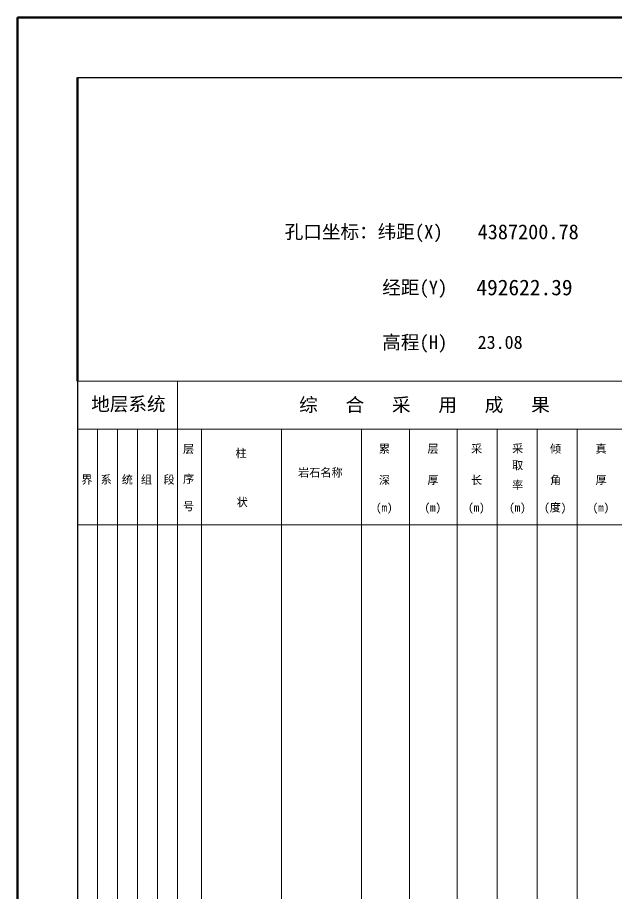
# Model space of a CAD drawing. Header units: inches. Extents: x -27 to 109, y -724 to 26.
# Drawn here: x -26.92 to 3.04, y -17.55 to 26.3 of the extents above; entities that cross this region are included whole.
import ezdxf

# ---------------------------------------------------------------- set-up
doc = ezdxf.new("R2010")
doc.units = ezdxf.units.IN
doc.header["$MEASUREMENT"] = 0
doc.layers.get('0').update_dxf_attribs({"lineweight": 0})
doc.styles.add('宋体', font='')
doc.styles.get('宋体').set_extended_font_data('宋体')

msp = doc.modelspace()

# ---------------------------------------------------------------- linework, layer by layer
at = {"lineweight": 100}
for q in [(108.882, 26.296), (-26.918, -724.212)]:
    msp.add_line((-26.918, 26.296), q, dxfattribs=at)
at = {"lineweight": 30}
for q in [(105.882, 23.296), (-23.918, -721.212)]:
    msp.add_line((-23.918, 23.296), q, dxfattribs=at)
at = {"lineweight": 15}
msp.add_line((-23.918, 0.896), (105.882, 0.896), dxfattribs=at)
at = {"linetype": 'Continuous', "lineweight": 15}
for p, q in [((-22.918, 0.896), (-22.918, -693.554)), ((-21.918, 0.896), (-21.918, -693.554)), ((-20.918, 0.896), (-20.918, -693.554)), ((-19.918, 0.896), (-19.918, -693.554)), ((-18.918, 0.896), (-18.918, -693.554)), ((-17.718, 0.896), (-17.718, -693.554)), ((-13.718, 0.896), (-13.718, -693.554)), ((-9.718, 0.896), (-9.718, -693.554)), ((-7.318, 0.896), (-7.318, -693.554)), ((-4.918, 0.896), (-4.918, -693.554)), ((-2.918, 0.896), (-2.918, -693.554)), ((-0.918, 0.896), (-0.918, -693.554)), ((1.082, 0.896), (1.082, -693.554))]:
    msp.add_line(p, q, dxfattribs=at)
at = {"lineweight": 50}
msp.add_lwpolyline([(-23.918, 23.296), (-23.918, 8.096)], dxfattribs=at)
at = {"lineweight": 15}
for points in [[(-23.918, 8.096), (-23.918, 5.696)], [(-23.918, 8.096), (105.882, 8.096)], [(-18.918, 8.096), (-18.918, 0.896)], [(-23.918, 5.696), (-23.918, 0.896)], [(-23.918, 5.696), (105.882, 5.696)], [(-22.918, 5.696), (-22.918, 0.896)], [(-21.918, 5.696), (-21.918, 0.896)], [(-20.918, 5.696), (-20.918, 0.896)], [(-19.918, 5.696), (-19.918, 0.896)], [(-17.718, 5.696), (-17.718, 0.896)], [(-13.718, 5.696), (-13.718, 0.896)], [(-9.718, 5.696), (-9.718, 0.896)], [(-7.318, 5.696), (-7.318, 0.896)], [(-4.918, 5.696), (-4.918, 0.896)], [(-2.918, 5.696), (-2.918, 0.896)], [(-0.918, 5.696), (-0.918, 0.896)], [(1.082, 5.696), (1.082, 0.896)]]:
    msp.add_lwpolyline(points, dxfattribs=at)
at = {"lineweight": 30}
msp.add_lwpolyline([(-23.918, 0.896), (-23.918, -39.104)], dxfattribs=at)

# ---------------------------------------------------------------- texts
at = {"style": '宋体'}
for s, height, p in [('孔口坐标：纬距(X)', 0.682, (-13.554, 15.231)), ('经距(Y)', 0.682, (-8.672, 12.447)), ('高程(H)', 0.682, (-8.672, 9.7)), ('地层系统', 0.682, (-23.235, 6.611)), ('综   合   采   用   成   果', 0.682, (-12.833, 6.573)), ('层', 0.409, (-18.64, 4.5)), ('累', 0.409, (-8.842, 4.505)), ('层', 0.409, (-6.414, 4.505)), ('采', 0.409, (-4.232, 4.505)), ('采', 0.409, (-2.179, 4.516)), ('倾', 0.409, (-0.281, 4.505)), ('真', 0.409, (1.996, 4.505)), ('柱', 0.409, (-16.012, 4.286)), ('取', 0.409, (-2.179, 3.678)), ('岩石名称', 0.4092, (-12.885, 3.314)), ('界', 0.409, (-23.726, 2.962)), ('系', 0.409, (-22.765, 2.962)), ('统', 0.409, (-21.703, 2.962)), ('组', 0.409, (-20.751, 2.962)), ('段', 0.409, (-19.616, 2.962)), ('序', 0.409, (-18.64, 2.992)), ('深', 0.409, (-8.842, 2.935)), ('厚', 0.409, (-6.414, 2.935)), ('长', 0.409, (-4.232, 2.935)), ('率', 0.409, (-2.179, 2.687)), ('角', 0.409, (-0.281, 2.935)), ('厚', 0.409, (1.996, 2.935)), ('状', 0.409, (-15.957, 1.833)), ('号', 0.409, (-18.64, 1.627)), ('(m)', 0.4092, (-8.99, 1.57)), ('(m)', 0.4092, (-6.562, 1.57)), ('(m)', 0.4092, (-4.38, 1.57)), ('(m)', 0.4092, (-2.327, 1.57)), ('(度)', 0.4092, (-0.577, 1.57)), ('(m)', 0.4092, (1.848, 1.57))]:
    msp.add_text(s, height=height, dxfattribs=at).set_placement(p)
at = {"color": 7, "style": '宋体'}
for s, height, p in [('4387200.78', 0.7433, (-3.902, 15.199)), ('492622.39', 0.7858, (-3.964, 12.393)), ('23.08', 0.6612, (-3.902, 9.711))]:
    msp.add_text(s, height=height, dxfattribs=at).set_placement(p)

doc.saveas('drawing.dxf')
